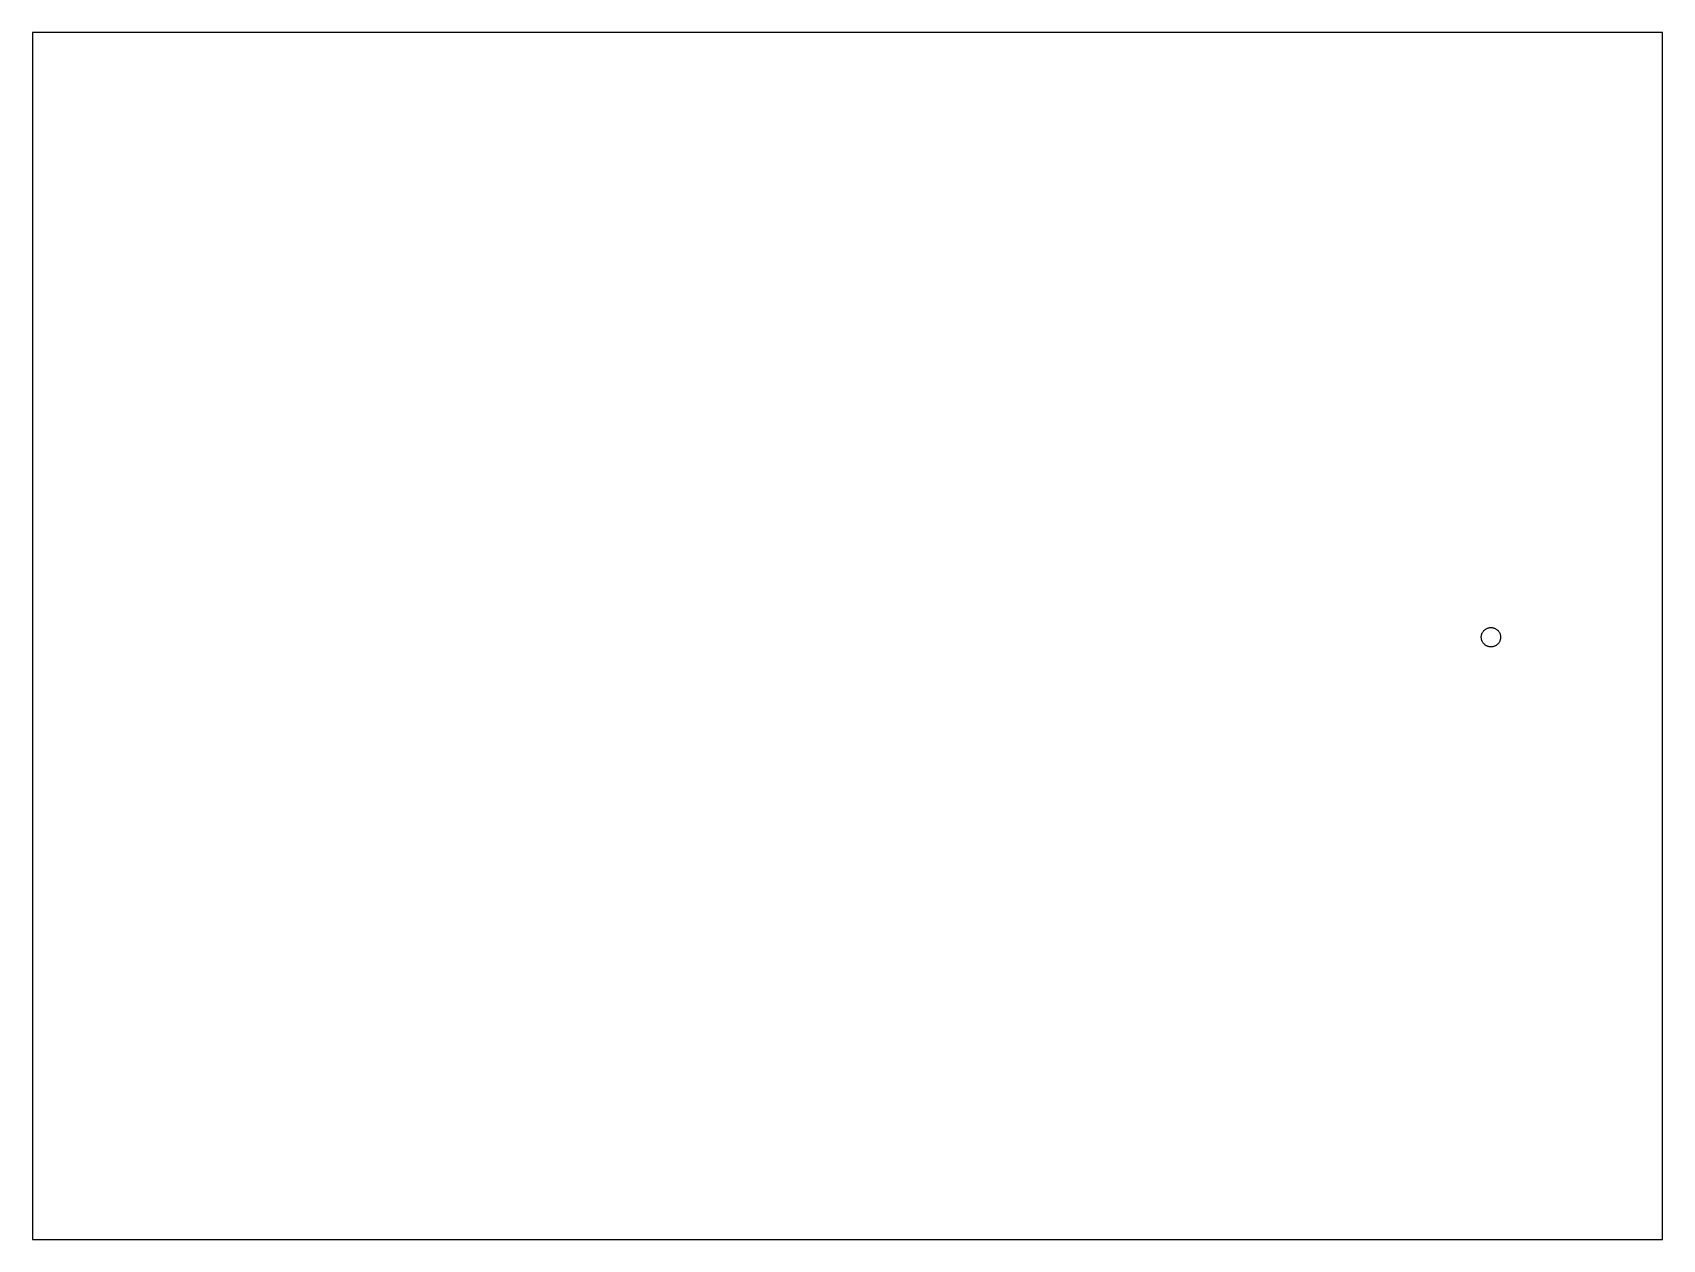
# Model space of a CAD drawing. Header units: metres. Extents: x 0 to 270, y 0 to 200.
import ezdxf

# ---------------------------------------------------------------- set-up
doc = ezdxf.new("R2010")
doc.units = ezdxf.units.M

msp = doc.modelspace()

# ---------------------------------------------------------------- linework, layer by layer
for p, q in [((270, 200), (0, 200)), ((0, 200), (0, 0)), ((270, 0), (270, 200)), ((240, 99.8), (240.003, 99.9005)), ((240.003, 99.9005), (240.013, 100.001)), ((240.013, 100.001), (240.028, 100.1)), ((240.028, 100.1), (240.05, 100.198)), ((240.05, 100.198), (240.078, 100.294)), ((240.078, 100.294), (240.112, 100.389)), ((240.112, 100.389), (240.152, 100.481)), ((240.152, 100.481), (240.198, 100.571)), ((240.198, 100.571), (240.249, 100.657)), ((240.249, 100.657), (240.306, 100.74)), ((240.306, 100.74), (240.367, 100.82)), ((240.367, 100.82), (240.434, 100.895)), ((240.434, 100.895), (240.505, 100.966)), ((240.505, 100.966), (240.58, 101.033)), ((240.58, 101.033), (240.66, 101.094)), ((240.66, 101.094), (240.743, 101.151)), ((240.743, 101.151), (240.829, 101.202)), ((240.829, 101.202), (240.919, 101.248)), ((240.919, 101.248), (241.011, 101.288)), ((241.011, 101.288), (241.106, 101.322)), ((241.106, 101.322), (241.202, 101.35)), ((241.202, 101.35), (241.3, 101.372)), ((241.3, 101.372), (241.399, 101.387)), ((241.399, 101.387), (241.5, 101.397)), ((241.5, 101.397), (241.6, 101.4)), ((241.6, 101.4), (241.7, 101.397)), ((241.7, 101.397), (241.801, 101.387)), ((241.801, 101.387), (241.9, 101.372)), ((241.9, 101.372), (241.998, 101.35)), ((241.998, 101.35), (242.094, 101.322)), ((242.094, 101.322), (242.189, 101.288)), ((242.189, 101.288), (242.281, 101.248)), ((242.281, 101.248), (242.371, 101.202)), ((242.371, 101.202), (242.457, 101.151)), ((242.457, 101.151), (242.54, 101.094)), ((242.54, 101.094), (242.62, 101.033)), ((242.62, 101.033), (242.695, 100.966)), ((242.695, 100.966), (242.766, 100.895)), ((242.766, 100.895), (242.833, 100.82)), ((242.833, 100.82), (242.894, 100.74)), ((242.894, 100.74), (242.951, 100.657)), ((242.951, 100.657), (243.002, 100.571)), ((243.002, 100.571), (243.048, 100.481)), ((243.048, 100.481), (243.088, 100.389)), ((243.088, 100.389), (243.122, 100.294)), ((243.122, 100.294), (243.15, 100.198)), ((243.15, 100.198), (243.172, 100.1)), ((243.172, 100.1), (243.187, 100.001)), ((243.187, 100.001), (243.197, 99.9005)), ((243.197, 99.9005), (243.2, 99.8)), ((240.003, 99.6995), (240, 99.8)), ((240.013, 99.5995), (240.003, 99.6995)), ((240.028, 99.5002), (240.013, 99.5995)), ((240.05, 99.4021), (240.028, 99.5002)), ((240.078, 99.3056), (240.05, 99.4021)), ((240.112, 99.211), (240.078, 99.3056)), ((240.152, 99.1187), (240.112, 99.211)), ((240.198, 99.0292), (240.152, 99.1187)), ((240.249, 98.9427), (240.198, 99.0292)), ((240.306, 98.8595), (240.249, 98.9427)), ((240.367, 98.7801), (240.306, 98.8595)), ((240.434, 98.7047), (240.367, 98.7801)), ((240.505, 98.6337), (240.434, 98.7047)), ((240.58, 98.5672), (240.505, 98.6337)), ((240.66, 98.5056), (240.58, 98.5672)), ((240.743, 98.4491), (240.66, 98.5056)), ((240.829, 98.3979), (240.743, 98.4491)), ((240.919, 98.3523), (240.829, 98.3979)), ((241.011, 98.3123), (240.919, 98.3523)), ((241.106, 98.2783), (241.011, 98.3123)), ((241.202, 98.2503), (241.106, 98.2783)), ((241.3, 98.2283), (241.202, 98.2503)), ((241.399, 98.2126), (241.3, 98.2283)), ((241.5, 98.2032), (241.399, 98.2126)), ((241.6, 98.2), (241.5, 98.2032)), ((241.7, 98.2032), (241.6, 98.2)), ((241.801, 98.2126), (241.7, 98.2032)), ((241.9, 98.2283), (241.801, 98.2126)), ((241.998, 98.2503), (241.9, 98.2283)), ((242.094, 98.2783), (241.998, 98.2503)), ((242.189, 98.3123), (242.094, 98.2783)), ((242.281, 98.3523), (242.189, 98.3123)), ((242.371, 98.3979), (242.281, 98.3523)), ((242.457, 98.4491), (242.371, 98.3979)), ((242.54, 98.5056), (242.457, 98.4491)), ((242.62, 98.5672), (242.54, 98.5056)), ((242.695, 98.6337), (242.62, 98.5672)), ((242.766, 98.7047), (242.695, 98.6337)), ((242.833, 98.7801), (242.766, 98.7047)), ((242.894, 98.8595), (242.833, 98.7801)), ((242.951, 98.9427), (242.894, 98.8595)), ((243.002, 99.0292), (242.951, 98.9427)), ((243.048, 99.1187), (243.002, 99.0292)), ((243.088, 99.211), (243.048, 99.1187)), ((243.122, 99.3056), (243.088, 99.211)), ((243.15, 99.4021), (243.122, 99.3056)), ((243.172, 99.5002), (243.15, 99.4021)), ((243.187, 99.5995), (243.172, 99.5002)), ((243.197, 99.6995), (243.187, 99.5995)), ((243.2, 99.8), (243.197, 99.6995)), ((0, 0), (270, 0))]:
    msp.add_line(p, q)

doc.saveas('drawing.dxf')
